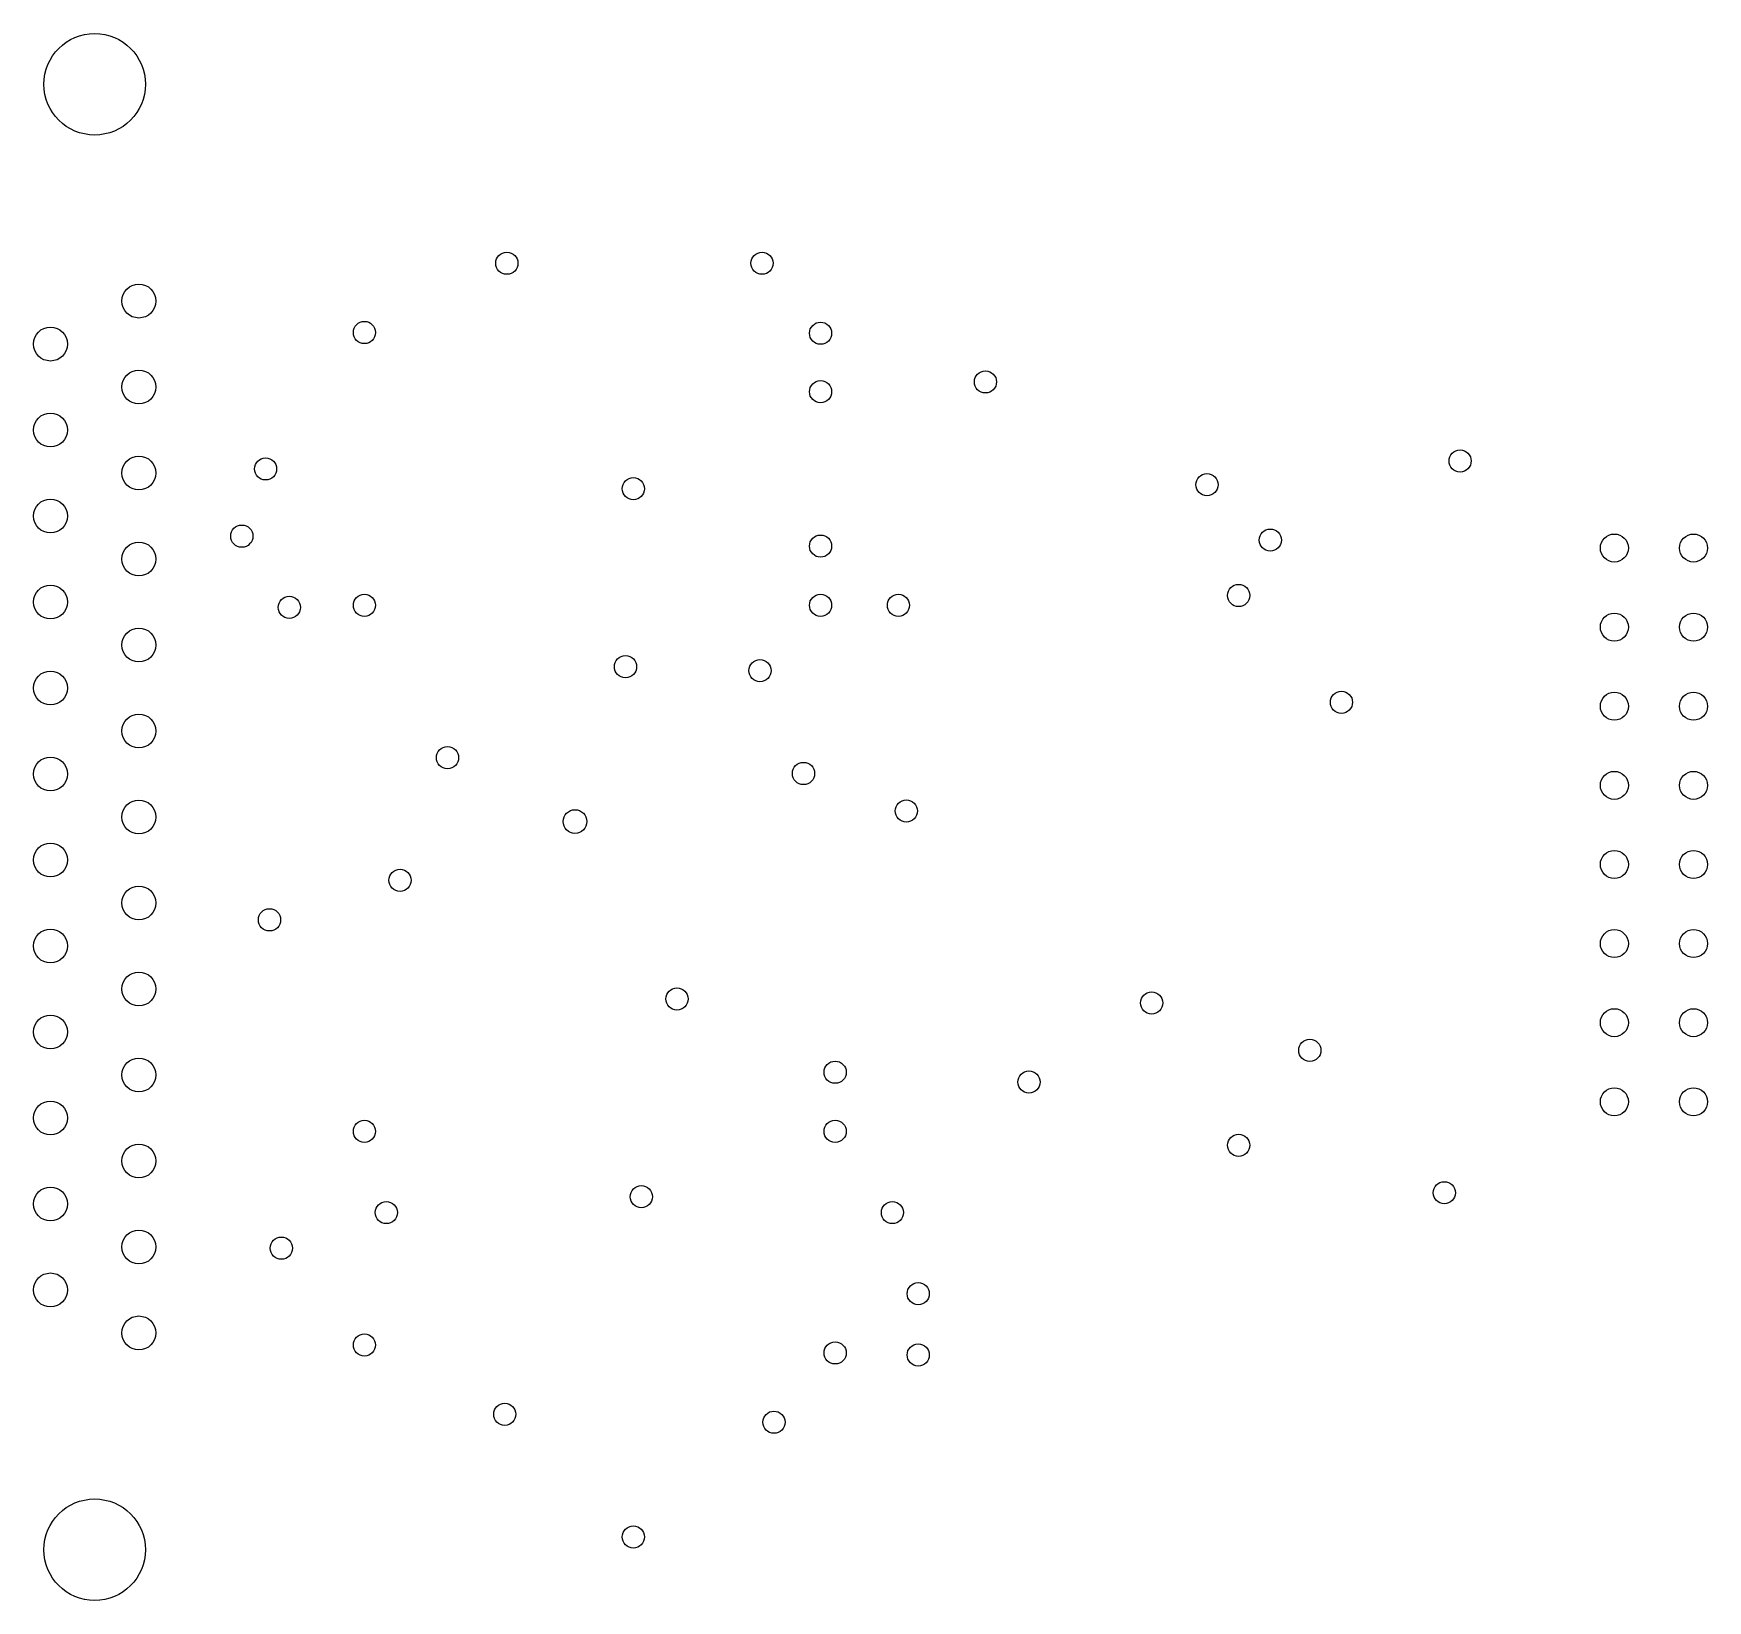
# Model space of a CAD drawing. Extents: x 4.6 to 58.4, y 8 to 58.3.
import ezdxf

# ---------------------------------------------------------------- set-up
doc = ezdxf.new("R2010")
doc.units = 0
doc.header["$MEASUREMENT"] = 0
doc.layers.get('0').update_dxf_attribs({"linetype": 'CONTINUOUS'})
doc.layers.add('TXT', color=1, linetype='CONTINUOUS')

# ---------------------------------------------------------------- blocks, each defined once
blk = doc.blocks.new('D9500')
blk.add_circle((0, 0), 0.356)
blk = doc.blocks.new('D9501')
blk.add_circle((0, 0), 0.381)
blk = doc.blocks.new('D9502')
blk.add_circle((0, 0), 0.45)
blk = doc.blocks.new('D9503')
blk.add_circle((0, 0), 0.545)
blk = doc.blocks.new('D9504')
blk.add_circle((0, 0), 1.63)

msp = doc.modelspace()

# ---------------------------------------------------------------- block references
at = {"layer": 'TXT'}
for name, p in [('D9504', (6.579013, 56.673113)), ('D9500', (19.81204, 50.927102)), ('D9500', (28.006056, 50.927102)), ('D9503', (7.999016, 49.713099)), ('D9500', (15.24003, 48.702097)), ('D9500', (29.88406, 48.680097)), ('D9503', (5.15901, 48.332597)), ('D9503', (7.999016, 46.952094)), ('D9500', (35.17907, 47.117094)), ('D9500', (29.88406, 46.802094)), ('D9503', (5.15901, 45.571591)), ('D9503', (7.999016, 44.191088)), ('D9500', (12.065024, 44.323089)), ('D9500', (50.419101, 44.577089)), ('D9500', (42.291085, 43.815088)), ('D9500', (23.876048, 43.688087)), ('D9503', (5.15901, 42.810586)), ('D9500', (11.303023, 42.164084)), ('D9503', (7.999016, 41.430083)), ('D9500', (29.88406, 41.844084)), ('D9500', (44.323089, 42.037084)), ('D9502', (55.372111, 41.783084)), ('D9502', (57.912116, 41.783084)), ('D9503', (5.15901, 40.04958)), ('D9500', (43.307087, 40.259081)), ('D9500', (12.827026, 39.87808)), ('D9500', (15.24003, 39.94408)), ('D9500', (29.88406, 39.94408)), ('D9500', (32.385065, 39.94408)), ('D9502', (55.372111, 39.243078)), ('D9502', (57.912116, 39.243078)), ('D9503', (7.999016, 38.669077)), ('D9500', (23.622047, 37.973076)), ('D9500', (27.940056, 37.846076)), ('D9503', (5.15901, 37.288575)), ('D9500', (46.609093, 36.830074)), ('D9502', (55.372111, 36.703073)), ('D9502', (57.912116, 36.703073)), ('D9503', (7.999016, 35.908072)), ('D9503', (5.15901, 34.527569)), ('D9500', (17.907036, 35.05207)), ('D9500', (29.337059, 34.544069)), ('D9502', (55.372111, 34.163068)), ('D9502', (57.912116, 34.163068)), ('D9503', (7.999016, 33.147066)), ('D9501', (22.000044, 33.000066)), ('D9500', (32.639065, 33.340067)), ('D9503', (5.15901, 31.766564)), ('D9502', (55.372111, 31.623063)), ('D9502', (57.912116, 31.623063)), ('D9500', (16.383033, 31.115062)), ('D9503', (7.999016, 30.386061)), ('D9500', (12.192024, 29.84506)), ('D9503', (5.15901, 29.005558)), ('D9502', (55.372111, 29.083058)), ('D9502', (57.912116, 29.083058)), ('D9503', (7.999016, 27.625055)), ('D9500', (25.273051, 27.305055)), ('D9500', (40.513081, 27.178054)), ('D9502', (55.372111, 26.543053)), ('D9502', (57.912116, 26.543053)), ('D9503', (5.15901, 26.244552)), ('D9500', (45.593091, 25.654051)), ('D9503', (7.999016, 24.86405)), ('D9500', (30.353061, 24.95305)), ('D9500', (36.576073, 24.638049)), ('D9502', (55.372111, 24.003048)), ('D9502', (57.912116, 24.003048)), ('D9503', (5.15901, 23.483547)), ('D9500', (15.24003, 23.053046)), ('D9500', (30.353061, 23.053046)), ('D9503', (7.999016, 22.103044)), ('D9500', (43.307087, 22.606045)), ('D9503', (5.15901, 20.722541)), ('D9500', (24.130048, 20.955042)), ('D9500', (49.9111, 21.082042)), ('D9500', (15.941232, 20.446841)), ('D9500', (32.192064, 20.447041)), ('D9503', (7.999016, 19.342039)), ('D9500', (12.573025, 19.304039)), ('D9503', (5.15901, 17.961536)), ('D9500', (33.020066, 17.841036)), ('D9503', (7.999016, 16.581033)), ('D9500', (15.24003, 16.195032)), ('D9500', (30.353061, 15.941032)), ('D9500', (33.020066, 15.875032)), ('D9500', (19.746039, 13.970028)), ('D9500', (28.387057, 13.716027)), ('D9504', (6.579013, 9.621019)), ('D9500', (23.876048, 10.03302))]:
    msp.add_blockref(name, p, dxfattribs=at)

doc.saveas('drawing.dxf')
